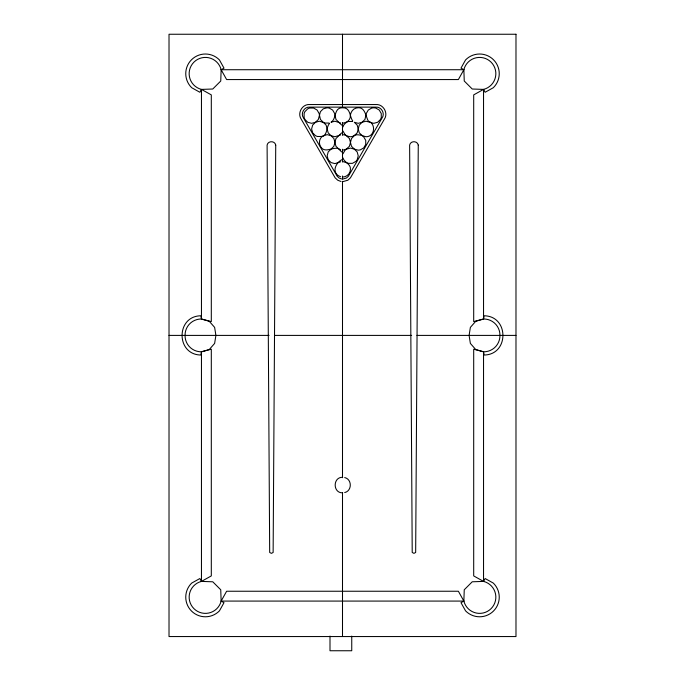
<?xml version="1.0" encoding="UTF-8"?>
<svg xmlns="http://www.w3.org/2000/svg" width="685" height="685" viewBox="0 0 685 685"><rect width="100%" height="100%" fill="white"/><g stroke="black" fill="none" stroke-linecap="round" stroke-linejoin="round"><path stroke-width="1.03" d="M201.458 89.401L199.866 92.269L191.689 87.714A19.634 19.634 0 0 1 191.5 59.766A19.634 19.634 0 0 1 219.448 59.946L224.004 68.123L221.144 69.724L220.75 81.018L212.761 89.016L201.458 89.401A16.235 16.235 0 0 1 189.206 72.327A16.235 16.235 0 0 1 204.07 57.463A16.235 16.235 0 0 1 221.144 69.724L226.624 79.563L458.376 79.563L463.856 69.724A16.235 16.235 0 0 1 480.93 57.463A16.235 16.235 0 0 1 495.794 72.327A16.235 16.235 0 0 1 483.541 89.401L473.695 94.881L473.695 321.608L483.541 319.005A16.123 16.123 0 0 1 499.939 335.402A16.123 16.123 0 0 1 483.541 351.799L483.541 581.402A16.235 16.235 0 0 1 495.794 598.476A16.235 16.235 0 0 1 480.93 613.332A16.235 16.235 0 0 1 463.856 601.079L458.376 591.241L226.624 591.241L221.144 601.079A16.235 16.235 0 0 1 204.07 613.332A16.235 16.235 0 0 1 189.206 598.476A16.235 16.235 0 0 1 201.458 581.402L211.305 575.914L211.305 349.196L201.458 351.799A16.123 16.123 0 0 1 185.061 335.402A16.123 16.123 0 0 1 201.458 319.005L201.458 89.401L211.305 94.881L211.305 321.608L201.458 319.005L200.859 315.776C175.831 316.093 175.831 354.71 200.859 355.027L201.458 351.799L209.259 349.521L214.628 343.425L215.903 335.402L214.628 327.379L209.259 321.282L201.458 319.005M463.856 601.079L464.25 589.776L472.239 581.788L483.541 581.402L485.134 578.534L493.311 583.089A19.634 19.634 0 0 1 493.5 611.037A19.634 19.634 0 0 1 465.552 610.849L460.996 602.672L463.856 601.079L221.144 601.079L220.75 589.776L212.761 581.788L201.458 581.402L199.866 578.534L191.689 583.089A19.634 19.634 0 0 0 191.5 611.037A19.634 19.634 0 0 0 219.448 610.849L224.004 602.672L221.144 601.079M483.541 319.005L484.141 315.776C509.169 316.093 509.169 354.71 484.141 355.027L483.541 351.799L475.741 349.521L470.372 343.425L469.097 335.402L470.372 327.379L475.741 321.282L483.541 319.005L483.541 89.401L472.239 89.016L464.25 81.018L463.856 69.724L460.996 68.123L465.552 59.946A19.634 19.634 0 0 1 493.5 59.766A19.634 19.634 0 0 1 493.311 87.714L485.134 92.269L483.541 89.401M342.954 126.965C343.844 122.675 349.307 121.844 350.198 117.555C350.069 113.53 352.013 109.103 356.217 108.042C365.045 105.747 365.482 115.859 368.273 121.04C376.39 123.848 374.781 136.923 365.995 136.743C361.517 135.647 356.825 133.036 352.467 136.478C348.956 137.676 346.079 134.757 342.688 134.645M342.954 153.834L344.966 150.349L349.418 146.29L351.499 138.524L357.185 132.864L359.265 125.09L364.951 119.43L366.261 113.53L368.273 110.054L371.75 108.042L373.762 107.776L375.774 108.042L379.259 110.054L381.271 113.53L381.271 117.555L380.492 119.43L377.649 122.273L373.762 123.317L365.995 121.211L358.229 123.317L354.342 122.273L357.185 125.09L359.265 132.864L363.718 136.914L365.73 140.399L365.73 144.424L363.718 147.9L360.242 149.912L358.229 150.178L350.455 148.071L342.688 150.178M329.425 123.488C325.889 127.59 328.012 134.731 321.659 136.914C319.244 139.363 318.722 143.311 320.426 146.29C325.272 155.05 334.306 144.466 340.676 149.912M341.652 132.864L335.967 138.524L333.878 146.29L328.192 151.959L327.156 155.846L328.192 159.725L331.035 162.568L334.922 163.612L340.668 161.771M341.652 159.725C334.922 163.664 331.343 173.451 340.668 176.781M340.676 134.911L334.922 136.743L327.156 134.645L321.393 136.478L317.378 136.478L315.502 135.707L312.66 132.864L311.615 128.977L312.66 125.09L318.345 119.43L320.426 111.664L323.269 108.821L327.156 107.776L329.168 108.042L332.645 110.054L334.657 113.53L335.967 119.43L341.652 125.09M344.692 492.566C352.15 490.922 352.15 479.209 344.692 477.565M329.168 123.052L325.144 123.052L319.381 121.211L311.615 123.317L307.736 122.273L304.893 119.43L304.114 117.555L304.114 113.53L304.893 111.664L307.736 108.821L309.603 108.042L313.627 108.042L317.112 110.054L319.124 113.53L320.426 119.43L326.111 125.09L328.192 132.864L333.878 138.524L335.967 146.29L341.652 151.959M342.688 123.317L348.451 121.476L352.467 121.476M342.68 177.047C346.833 177.072 350.472 173.433 350.446 169.281C350.9 163.741 344.153 162.593 342.954 157.85M342.68 477.299C332.696 476.923 332.696 493.209 342.68 492.832M342.791 179.059L346.464 178.014L348.357 176.293L382.016 118.068C385.415 113.539 381.322 106.458 375.705 107.134L309.877 107.134C304.26 106.458 300.167 113.539 303.566 118.068L337.225 176.293L339.118 178.014L341.507 178.948M342.791 181.662L347.834 180.232L350.429 177.852L384.276 119.327C388.686 113.213 383.249 103.786 375.74 104.548L309.843 104.548C302.333 103.786 296.896 113.213 301.306 119.327L335.153 177.852L337.748 180.232L341.027 181.499M221.144 69.724L463.856 69.724M169.015 335.402L269.094 335.402M274.42 335.402L411.651 335.402M416.968 335.402L515.985 335.402M342.68 161.506L348.451 163.347L352.467 163.347L355.952 161.335L357.185 159.725L358.229 155.846L357.185 151.959L351.499 146.29L349.418 138.524L344.966 134.474L342.954 130.989M483.541 351.799L473.695 349.196L473.695 575.914L483.541 581.402M340.676 123.052L334.922 121.211L331.035 122.247C336.909 118.762 333.501 107.425 342.688 107.776C350.677 107.519 349.487 116.519 352.732 121.04M351.748 636.082L351.748 650.75L329.999 650.75L329.999 636.082M342.5 34.25L342.5 107.485M342.5 122.461L342.5 135.305M342.5 149.219L342.5 162.054M342.5 175.968L342.5 179.179M342.5 181.319L342.5 477.719M342.5 492.695L342.5 636.553M201.458 351.799L201.458 581.402M275.73 145.083L273.135 552.478L271.414 553.343L269.684 552.478L267.099 145.083C267.878 140.605 274.95 140.605 275.73 145.083M418.261 145.083L415.667 552.478L413.945 553.343L412.216 552.478L409.63 145.083C410.409 140.605 417.482 140.605 418.261 145.083M515.985 34.25L169.015 34.25L169.015 636.553L515.985 636.553L515.985 34.25"/></g></svg>
